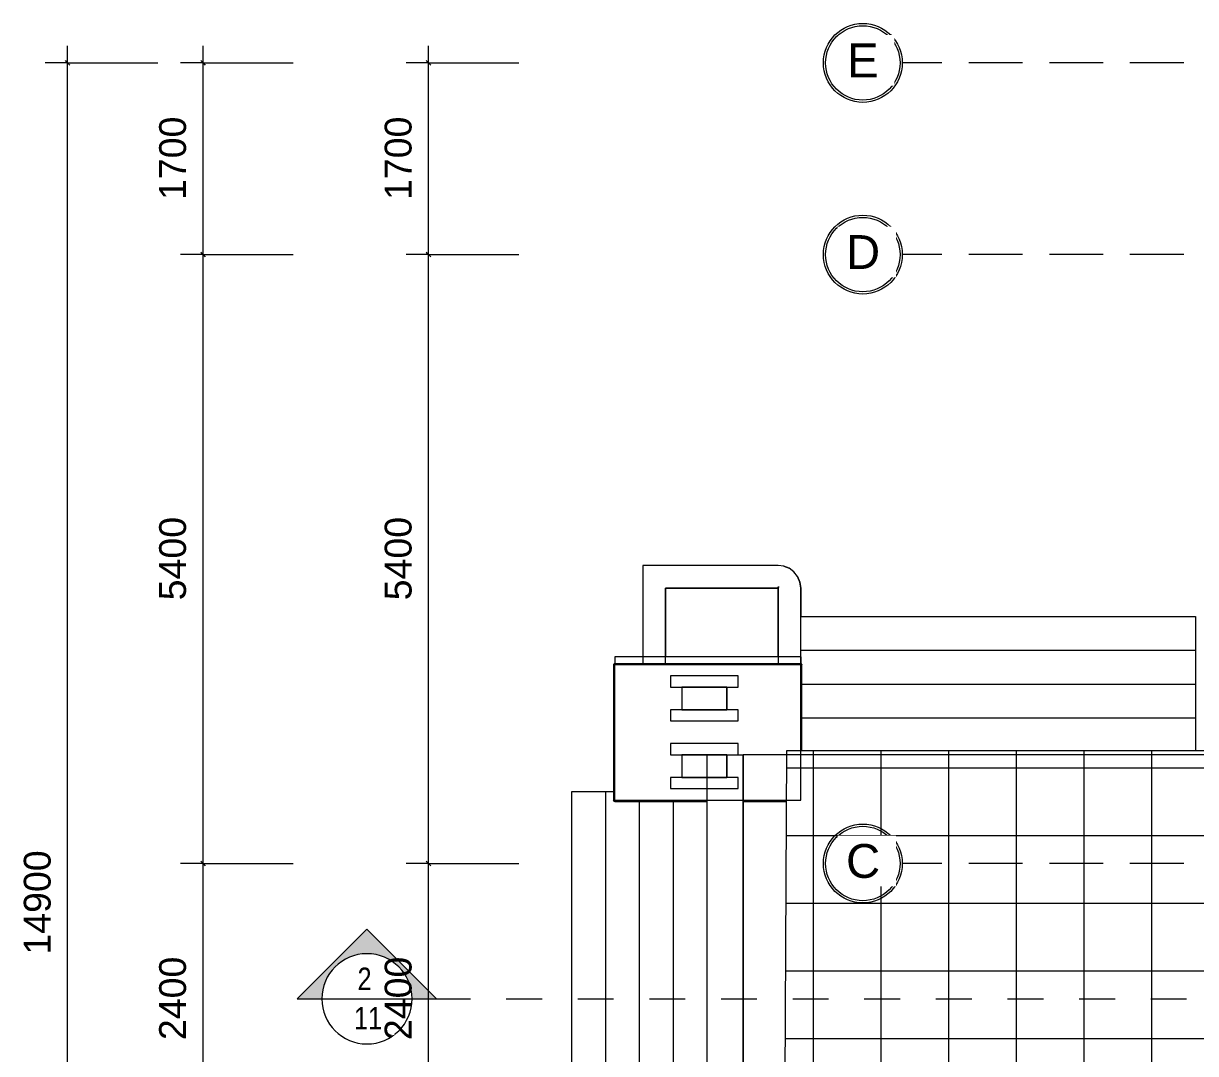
# Model space of a CAD drawing. Header units: millimetres. Extents: x -20510 to 108935, y -243239 to 20306.
# Drawn here: x -10792 to -400, y 6115 to 15250 of the extents above; entities that cross this region are included whole.
import ezdxf

# ---------------------------------------------------------------- set-up
doc = ezdxf.new("R2010")
doc.units = ezdxf.units.MM
for name, pattern in [('Abgebrochen', [714.375, 476.25, -238.125]), ('Aligning Line', [635, 317.5, -317.5]), ('Hidden', [714.375, 476.25, -238.125])]:
    doc.linetypes.add(name, pattern=pattern)
for name, color, linetype, lineweight in [('A-ANNO-DIMS', 1, 'Continuous', 9), ('A-ANNO-DIMS-100', 1, 'Continuous', 9), ('A-FLOR', 7, 'Continuous', 9), ('A-FLOR-PATT', 8, 'Continuous', 9), ('A-GENM', 3, 'Continuous', 9), ('G-ANNO-SYMB', 6, 'Abgebrochen', 9), ('G-IMPT', 8, 'Continuous', 9), ('S-GRID', 1, 'Continuous', 9), ('S-GRID-IDEN', 1, 'Continuous', 9)]:
    doc.layers.add(name, color=color, linetype=linetype, lineweight=lineweight)
doc.styles.add('Arial_1', font='arial.ttf', dxfattribs={"width": 0.8, "height": 200})
doc.styles.add('Arial_2', font='arial.ttf', dxfattribs={"height": 300})
doc.styles.add('Arial_5', font='arial.ttf', dxfattribs={"height": 238.125})
doc.dimstyles.new('SecretInternalLinAngDimStyle5p4736185', dxfattribs={"dimscale": 304.8, "dimtxt": 242.94927, "dimasz": 0.130208, "dimexe": 0.656168, "dimexo": 0.0625, "dimgap": 0.260417, "dimtad": 1, "dimdec": 0, "dimrnd": 100, "dimzin": 0, "dimdsep": 46, "dimtxsty": 'Arial_5', "dimblk1": 'OBLIQUE', "dimblk2": 'OBLIQUE', "dimsah": 1, "dimcen": 0.09, "dimdle": 0.492126, "dimazin": 0, "dimtfac": 1, "dimtdec": 4, "dimtix": 1, "dimtmove": 0, "dimatfit": 3, "dimfxl": 2.624672, "dimfxlon": 1, "dimtvp": 1, "dimtolj": 1, "dimtzin": 0, "dimarcsym": 2})

# ---------------------------------------------------------------- blocks, each defined once
blk = doc.blocks.new('Mat_Tien_3dsMax - Sync_3dsMax_To_Revit-2401403-01_MẶT BẰNG TẦNG 1')
at = {"layer": 'A-GENM'}
for p, q in [((-5456, 2864), (-5456, 2764)), ((-4856, 2864), (-5456, 2864)), ((-4856, 2764), (-4856, 2864)), ((-5456, 2764), (-4856, 2764)), ((-4956, 2764), (-5356, 2764)), ((-5356, 2764), (-5356, 2564)), ((-4956, 2564), (-4956, 2764)), ((-4856, 2564), (-5456, 2564)), ((-5456, 2564), (-5456, 2464)), ((-5356, 2564), (-4956, 2564)), ((-4856, 2464), (-4856, 2564)), ((-5456, 2464), (-4856, 2464)), ((-5456, 2264), (-5456, 2164)), ((-4856, 2264), (-5456, 2264)), ((-4856, 2164), (-4856, 2264)), ((-5456, 2164), (-4856, 2164)), ((-4956, 2164), (-5356, 2164)), ((-5356, 2164), (-5356, 1964)), ((-4956, 1964), (-4956, 2164)), ((-4856, 1964), (-5456, 1964)), ((-5456, 1964), (-5456, 1864)), ((-5356, 1964), (-4956, 1964)), ((-4856, 1864), (-4856, 1964)), ((-5456, 1864), (-4856, 1864))]:
    blk.add_line(p, q, dxfattribs=at)
at = {"layer": 'G-IMPT'}
for p, q in [((-5700, 3843), (-5700, 3032)), ((-4500, 3843), (-5700, 3843)), ((-5700, 3843), (-5700, 2971)), ((-4500, 3843), (-5700, 3843)), ((-4450, 3837), (-4500, 3843)), ((-4450, 3837), (-4500, 3843)), ((-4404, 3818), (-4450, 3837)), ((-4450, 3837), (-4404, 3818)), ((-4362, 3787), (-4404, 3818)), ((-4362, 3787), (-4404, 3818)), ((-4330, 3744), (-4362, 3787)), ((-4330, 3744), (-4362, 3787)), ((-4308, 3694), (-4330, 3744)), ((-4330, 3744), (-4308, 3694)), ((-5500, 3643), (-5500, 3032)), ((-5500, 2971), (-5500, 3643)), ((-4513, 3643), (-5500, 3643)), ((-5500, 3643), (-4513, 3643)), ((-4513, 3643), (-4503, 3642)), ((-4513, 3643), (-4501, 3642)), ((-4505, 3644), (-4501, 3651)), ((-4505, 3644), (-4503, 3642)), ((-4503, 3643), (-4505, 3644)), ((-4503, 3642), (-4503, 3642)), ((-4503, 3642), (-4501, 3642)), ((-4502, 3638), (-4503, 3642)), ((-4503, 3642), (-4502, 3638)), ((-4500, 3628), (-4502, 3638)), ((-4502, 3638), (-4500, 3628)), ((-4300, 3643), (-4308, 3694)), ((-4308, 3694), (-4300, 3643)), ((-4300, 3032), (-4300, 3643)), ((-4300, 3643), (-4300, 3391)), ((-4500, 3032), (-4500, 3628)), ((-4500, 3628), (-4500, 2971)), ((-4300, 3391), (-800, 3391)), ((-4300, 3091), (-4300, 3391)), ((-800, 3391), (-800, 3091)), ((-5950, 3032), (-5950, 2971)), ((-4300, 3032), (-5950, 3032)), ((-4300, 3091), (-800, 3091)), ((-4300, 3032), (-4300, 3091)), ((-4300, 2971), (-4300, 3032)), ((-4300, 3032), (-4300, 2971)), ((-4300, 2971), (-4300, 3032)), ((-800, 3091), (-800, 2791)), ((-5959, 2966), (-5960, 2961)), ((-5959, 2966), (-5960, 2961)), ((-5960, 2961), (-5959, 2966)), ((-5959, 2961), (-5960, 2961)), ((-5960, 2961), (-5960, 1761)), ((-5959, 2966), (-5957, 2969)), ((-5957, 2969), (-5959, 2966)), ((-5959, 2966), (-5957, 2969)), ((-5957, 2969), (-5959, 2966)), ((-5959, 2966), (-5957, 2969)), ((-5956, 2968), (-5959, 2966)), ((-5959, 2966), (-5956, 2968)), ((-5957, 2965), (-5959, 2966)), ((-5959, 2966), (-5959, 2961)), ((-5959, 2966), (-5959, 2966)), ((-5959, 2966), (-5959, 2966)), ((-5957, 2965), (-5959, 2961)), ((-5957, 2961), (-5959, 2961)), ((-5959, 2961), (-5959, 1761)), ((-5954, 2971), (-5957, 2969)), ((-5954, 2971), (-5957, 2969)), ((-5954, 2971), (-5957, 2969)), ((-5954, 2970), (-5957, 2969)), ((-5957, 2969), (-5954, 2970)), ((-5956, 2968), (-5957, 2969)), ((-5957, 2969), (-5957, 2969)), ((-5957, 2969), (-5956, 2968)), ((-5957, 2969), (-5957, 2969)), ((-5957, 2965), (-5956, 2968)), ((-5954, 2966), (-5957, 2965)), ((-5957, 2961), (-5957, 2965)), ((-5954, 2961), (-5957, 2965)), ((-5957, 1761), (-5957, 2961)), ((-5954, 2961), (-5957, 2961)), ((-5956, 2968), (-5954, 2970)), ((-5956, 2968), (-5954, 2970)), ((-5953, 2969), (-5956, 2968)), ((-5954, 2966), (-5956, 2968)), ((-5954, 2970), (-5954, 2971)), ((-5950, 2971), (-5954, 2970)), ((-5950, 2971), (-5954, 2971)), ((-5950, 2971), (-5954, 2970)), ((-5950, 2971), (-5954, 2970)), ((-5954, 2971), (-5954, 2970)), ((-5953, 2969), (-5954, 2970)), ((-5954, 2966), (-5953, 2969)), ((-5954, 2961), (-5954, 2966)), ((-5950, 2961), (-5954, 2966)), ((-5950, 2966), (-5954, 2966)), ((-5954, 1761), (-5954, 2961)), ((-5950, 2961), (-5954, 2961)), ((-5953, 2969), (-5950, 2971)), ((-5950, 2966), (-5953, 2969)), ((-5950, 2969), (-5953, 2969)), ((-5950, 2969), (-5950, 2971)), ((-4300, 2971), (-5950, 2971)), ((-5950, 2971), (-5950, 2971)), ((-4300, 2971), (-5950, 2971)), ((-4300, 2969), (-5950, 2969)), ((-5950, 2966), (-5950, 2969)), ((-5950, 2961), (-5950, 2966)), ((-4300, 2966), (-5950, 2966)), ((-5950, 1761), (-5950, 2961)), ((-4300, 2961), (-5950, 2961)), ((-4300, 2969), (-4300, 2971)), ((-4297, 2969), (-4300, 2971)), ((-4300, 2971), (-4300, 2971)), ((-4296, 2970), (-4300, 2971)), ((-4296, 2970), (-4300, 2971)), ((-4300, 2971), (-4296, 2970)), ((-4296, 2971), (-4300, 2971)), ((-4300, 2966), (-4300, 2969)), ((-4297, 2969), (-4300, 2969)), ((-4300, 2966), (-4297, 2969)), ((-4300, 2961), (-4300, 2966)), ((-4296, 2966), (-4300, 2966)), ((-4296, 2966), (-4300, 2961)), ((-4300, 1761), (-4300, 2961)), ((-4296, 2961), (-4300, 2961)), ((-4297, 2969), (-4296, 2970)), ((-4296, 2966), (-4297, 2969)), ((-4294, 2968), (-4297, 2969)), ((-4296, 2971), (-4296, 2970)), ((-4293, 2969), (-4296, 2971)), ((-4292, 2969), (-4296, 2971)), ((-4296, 2971), (-4296, 2970)), ((-4296, 2971), (-4293, 2969)), ((-4294, 2968), (-4296, 2970)), ((-4293, 2969), (-4296, 2970)), ((-4293, 2969), (-4296, 2970)), ((-4296, 2970), (-4294, 2968)), ((-4296, 2966), (-4294, 2968)), ((-4296, 2961), (-4296, 2966)), ((-4293, 2965), (-4296, 2966)), ((-4293, 2965), (-4296, 2961)), ((-4296, 2200), (-4296, 2961)), ((-4292, 2961), (-4296, 2961)), ((-4293, 2969), (-4294, 2968)), ((-4293, 2969), (-4294, 2968)), ((-4293, 2965), (-4294, 2968)), ((-4291, 2966), (-4294, 2968)), ((-4291, 2966), (-4294, 2968)), ((-4291, 2966), (-4293, 2969)), ((-4291, 2966), (-4293, 2969)), ((-4292, 2969), (-4293, 2969)), ((-4291, 2966), (-4293, 2969)), ((-4292, 2969), (-4293, 2969)), ((-4291, 2966), (-4293, 2969)), ((-4293, 2965), (-4291, 2966)), ((-4292, 2961), (-4293, 2965)), ((-4291, 2961), (-4293, 2965)), ((-4291, 2966), (-4292, 2969)), ((-4292, 2200), (-4292, 2961)), ((-4291, 2961), (-4292, 2961)), ((-4291, 2961), (-4291, 2966)), ((-4290, 2961), (-4291, 2966)), ((-4290, 2961), (-4291, 2966)), ((-4291, 2966), (-4291, 2966)), ((-4291, 2966), (-4291, 2966)), ((-4291, 2966), (-4290, 2961)), ((-4291, 2200), (-4291, 2961)), ((-4290, 2961), (-4291, 2961)), ((-4290, 2200), (-4290, 2961)), ((-5456, 2864), (-5456, 2764)), ((-4856, 2864), (-5456, 2864)), ((-4856, 2764), (-4856, 2864)), ((-5456, 2764), (-5356, 2764)), ((-5356, 2764), (-5356, 2564)), ((-4956, 2764), (-4956, 2564)), ((-4956, 2764), (-4856, 2764)), ((-4290, 2791), (-800, 2791)), ((-800, 2791), (-800, 2491)), ((-5356, 2564), (-5456, 2564)), ((-5456, 2564), (-5456, 2464)), ((-4856, 2564), (-4956, 2564)), ((-4856, 2464), (-4856, 2564)), ((-5456, 2464), (-4856, 2464)), ((-4290, 2491), (-800, 2491)), ((-800, 2491), (-800, 2200)), ((-5456, 2264), (-5456, 2164)), ((-4856, 2264), (-5456, 2264)), ((-4856, 2164), (-4856, 2264)), ((-5456, 2164), (-5356, 2164)), ((-5356, 2164), (-5356, 1964)), ((-5129, -2164), (-5129, 2164)), ((-5129, 2164), (-4810, 2164)), ((-4956, 2164), (-4956, 1964)), ((-4956, 2164), (-4856, 2164)), ((0, 2164), (-4810, 2164)), ((-5356, 1964), (-5456, 1964)), ((-5456, 1964), (-5456, 1864)), ((-4856, 1964), (-4956, 1964)), ((-4856, 1864), (-4856, 1964)), ((-6329, -1840), (-6329, 1840)), ((-6329, 1840), (-6029, 1840)), ((-6029, -1840), (-6029, 1840)), ((-6029, 1840), (-5960, 1840)), ((-5456, 1864), (-4856, 1864)), ((-5960, 1761), (-5959, 1761)), ((-5960, 1761), (-5959, 1757)), ((-5960, 1761), (-5959, 1757)), ((-5959, 1757), (-5960, 1761)), ((-5959, 1761), (-5957, 1761)), ((-5959, 1761), (-5957, 1758)), ((-5959, 1761), (-5959, 1757)), ((-5959, 1757), (-5957, 1758)), ((-5959, 1757), (-5956, 1755)), ((-5959, 1757), (-5959, 1757)), ((-5959, 1757), (-5957, 1754)), ((-5959, 1757), (-5959, 1757)), ((-5959, 1757), (-5957, 1754)), ((-5959, 1757), (-5957, 1754)), ((-5957, 1754), (-5959, 1757)), ((-5959, 1757), (-5956, 1755)), ((-5957, 1754), (-5959, 1757)), ((-5957, 1758), (-5957, 1761)), ((-5957, 1761), (-5954, 1761)), ((-5957, 1758), (-5954, 1761)), ((-5954, 1757), (-5957, 1758)), ((-5957, 1758), (-5956, 1755)), ((-5957, 1754), (-5956, 1755)), ((-5956, 1755), (-5957, 1754)), ((-5957, 1754), (-5954, 1753)), ((-5957, 1754), (-5957, 1754)), ((-5957, 1754), (-5957, 1754)), ((-5954, 1753), (-5957, 1754)), ((-5957, 1754), (-5954, 1752)), ((-5954, 1752), (-5957, 1754)), ((-5954, 1752), (-5957, 1754)), ((-5956, 1755), (-5954, 1757)), ((-5956, 1755), (-5953, 1754)), ((-5956, 1755), (-5954, 1753)), ((-5956, 1755), (-5954, 1753)), ((-5954, 1761), (-5950, 1761)), ((-5954, 1757), (-5954, 1761)), ((-5954, 1757), (-5950, 1761)), ((-5953, 1754), (-5954, 1757)), ((-5950, 1757), (-5954, 1757)), ((-5954, 1753), (-5953, 1754)), ((-5954, 1753), (-5950, 1752)), ((-5954, 1752), (-5954, 1753)), ((-5950, 1751), (-5954, 1753)), ((-5954, 1753), (-5950, 1751)), ((-5954, 1753), (-5954, 1752)), ((-5954, 1752), (-5950, 1751)), ((-5953, 1754), (-5950, 1757)), ((-5950, 1752), (-5953, 1754)), ((-5950, 1754), (-5953, 1754)), ((-5950, 1761), (-4300, 1761)), ((-5950, 1757), (-5950, 1761)), ((-5950, 1754), (-5950, 1757)), ((-5950, 1757), (-5129, 1757)), ((-5950, 1754), (-5129, 1754)), ((-5950, 1752), (-5950, 1754)), ((-5950, 1751), (-5950, 1752)), ((-5950, 1752), (-5129, 1752)), ((-5950, 1751), (-5129, 1751)), ((-5729, -1822), (-5729, 1751)), ((-5429, -1822), (-5429, 1751)), ((-4810, 1757), (-4428, 1757)), ((-4810, 1754), (-4428, 1754)), ((-4810, 1752), (-4428, 1752)), ((-4810, 1751), (-4428, 1751))]:
    blk.add_line(p, q, dxfattribs=at)
at = {"layer": 'G-IMPT', "flags": 128}
for points in [[(-4502, 3647), (-4503, 3646), (-4503, 3645), (-4504, 3645), (-4505, 3644)], [(-4502, 3647), (-4503, 3646), (-4503, 3645), (-4504, 3645), (-4505, 3644)], [(-4502, 3645), (-4503, 3645), (-4504, 3645), (-4504, 3644), (-4505, 3644)], [(-4505, 3644), (-4504, 3644), (-4504, 3645), (-4503, 3645), (-4502, 3645)], [(-4502, 3645), (-4503, 3645), (-4504, 3645), (-4504, 3644), (-4505, 3644)], [(-4505, 3644), (-4504, 3644), (-4504, 3645), (-4503, 3645), (-4502, 3645)], [(-4505, 3644), (-4504, 3644), (-4504, 3643), (-4504, 3643), (-4503, 3643)], [(-4503, 3642), (-4504, 3643), (-4504, 3643), (-4504, 3644), (-4505, 3644)], [(-4505, 3644), (-4504, 3644), (-4504, 3643), (-4504, 3643), (-4503, 3643)], [(-4503, 3643), (-4504, 3643), (-4504, 3643), (-4504, 3644), (-4505, 3644)], [(-4505, 3644), (-4504, 3644), (-4504, 3643), (-4504, 3643), (-4503, 3642)], [(-4503, 3642), (-4504, 3643), (-4504, 3643), (-4504, 3644), (-4505, 3644)], [(-4505, 3644), (-4504, 3644), (-4504, 3643), (-4504, 3643), (-4503, 3643)], [(-4503, 3643), (-4503, 3644), (-4502, 3644), (-4502, 3645), (-4501, 3646)], [(-4503, 3643), (-4503, 3644), (-4502, 3644), (-4502, 3645), (-4501, 3646)], [(-4503, 3643), (-4503, 3644), (-4502, 3644), (-4502, 3645), (-4501, 3646)], [(-4501, 3646), (-4502, 3645), (-4502, 3644), (-4503, 3644), (-4503, 3643)], [(-4502, 3645), (-4503, 3645), (-4503, 3644), (-4503, 3643), (-4503, 3643)], [(-4503, 3643), (-4503, 3643), (-4503, 3644), (-4503, 3645), (-4502, 3645)], [(-4502, 3645), (-4503, 3645), (-4503, 3644), (-4503, 3643), (-4503, 3643)], [(-4502, 3645), (-4503, 3645), (-4503, 3644), (-4503, 3643), (-4503, 3643)], [(-4503, 3643), (-4503, 3643), (-4503, 3644), (-4503, 3645), (-4502, 3645)], [(-4502, 3642), (-4502, 3642), (-4503, 3643), (-4503, 3643), (-4503, 3643)], [(-4503, 3643), (-4503, 3643), (-4503, 3643), (-4502, 3642), (-4502, 3642)], [(-4503, 3642), (-4503, 3642), (-4503, 3642), (-4503, 3642), (-4503, 3642)], [(-4502, 3642), (-4502, 3642), (-4502, 3642), (-4503, 3642), (-4503, 3642)], [(-4503, 3642), (-4503, 3642), (-4502, 3642), (-4502, 3642), (-4502, 3642)], [(-4503, 3642), (-4503, 3642), (-4503, 3642), (-4503, 3642), (-4503, 3642)], [(-4503, 3642), (-4503, 3642), (-4503, 3642), (-4503, 3642), (-4503, 3642)], [(-4502, 3642), (-4502, 3642), (-4502, 3642), (-4503, 3642), (-4503, 3642)], [(-4502, 3647), (-4502, 3648), (-4502, 3649), (-4501, 3650), (-4501, 3651)], [(-4502, 3647), (-4502, 3648), (-4502, 3649), (-4501, 3650), (-4501, 3651)], [(-4499, 3650), (-4500, 3649), (-4501, 3648), (-4501, 3647), (-4502, 3647)], [(-4499, 3650), (-4500, 3649), (-4501, 3648), (-4501, 3647), (-4502, 3647)], [(-4499, 3650), (-4500, 3649), (-4501, 3648), (-4501, 3647), (-4502, 3647)], [(-4499, 3650), (-4500, 3649), (-4501, 3648), (-4501, 3647), (-4502, 3647)], [(-4499, 3650), (-4500, 3649), (-4501, 3648), (-4501, 3647), (-4502, 3647)], [(-4502, 3645), (-4502, 3646), (-4502, 3646), (-4502, 3646), (-4502, 3647)], [(-4502, 3647), (-4502, 3646), (-4502, 3646), (-4502, 3646), (-4502, 3645)], [(-4502, 3647), (-4502, 3646), (-4502, 3646), (-4502, 3646), (-4502, 3645)], [(-4502, 3645), (-4502, 3646), (-4502, 3646), (-4502, 3646), (-4502, 3647)], [(-4502, 3647), (-4502, 3646), (-4502, 3646), (-4502, 3646), (-4502, 3645)], [(-4501, 3646), (-4502, 3646), (-4502, 3646), (-4502, 3646), (-4502, 3645)], [(-4501, 3646), (-4502, 3646), (-4502, 3646), (-4502, 3646), (-4502, 3645)], [(-4502, 3645), (-4502, 3646), (-4502, 3646), (-4502, 3646), (-4501, 3646)], [(-4501, 3646), (-4502, 3646), (-4502, 3646), (-4502, 3646), (-4502, 3645)], [(-4502, 3645), (-4502, 3646), (-4502, 3646), (-4502, 3646), (-4501, 3646)], [(-4502, 3645), (-4502, 3646), (-4502, 3646), (-4502, 3646), (-4501, 3646)], [(-4501, 3643), (-4501, 3643), (-4501, 3643), (-4502, 3643), (-4502, 3642)], [(-4501, 3643), (-4501, 3643), (-4501, 3643), (-4502, 3643), (-4502, 3642)], [(-4502, 3642), (-4502, 3643), (-4501, 3643), (-4501, 3643), (-4501, 3643)], [(-4502, 3642), (-4502, 3642), (-4502, 3642), (-4501, 3642), (-4501, 3642)], [(-4501, 3642), (-4501, 3642), (-4502, 3642), (-4502, 3642), (-4502, 3642)], [(-4501, 3651), (-4500, 3652), (-4499, 3654), (-4498, 3656), (-4497, 3658)], [(-4501, 3651), (-4500, 3652), (-4499, 3654), (-4498, 3656), (-4497, 3658)], [(-4501, 3646), (-4501, 3647), (-4500, 3648), (-4500, 3649), (-4499, 3650)], [(-4501, 3646), (-4501, 3647), (-4500, 3648), (-4500, 3649), (-4499, 3650)], [(-4501, 3646), (-4501, 3647), (-4500, 3648), (-4500, 3649), (-4499, 3650)], [(-4499, 3650), (-4500, 3649), (-4500, 3648), (-4501, 3647), (-4501, 3646)], [(-4500, 3647), (-4500, 3646), (-4500, 3645), (-4500, 3644), (-4501, 3643)], [(-4501, 3643), (-4500, 3644), (-4500, 3645), (-4500, 3646), (-4500, 3647)], [(-4500, 3647), (-4500, 3647), (-4501, 3646), (-4501, 3646), (-4501, 3646)], [(-4501, 3646), (-4501, 3646), (-4501, 3646), (-4500, 3647), (-4500, 3647)], [(-4501, 3642), (-4501, 3642), (-4501, 3643), (-4501, 3643), (-4501, 3643)], [(-4499, 3650), (-4499, 3649), (-4499, 3648), (-4500, 3648), (-4500, 3647)], [(-4500, 3647), (-4500, 3648), (-4499, 3648), (-4499, 3649), (-4499, 3650)], [(-4497, 3658), (-4497, 3656), (-4498, 3654), (-4498, 3652), (-4499, 3650)], [(-4497, 3658), (-4497, 3656), (-4498, 3654), (-4498, 3652), (-4499, 3650)], [(-4499, 3650), (-4499, 3650), (-4499, 3650), (-4499, 3650), (-4499, 3650)], [(-4499, 3650), (-4499, 3650), (-4499, 3650), (-4499, 3650), (-4499, 3650)], [(-4499, 3650), (-4499, 3650), (-4499, 3650), (-4499, 3650), (-4499, 3650)], [(-4499, 3650), (-4499, 3650), (-4499, 3650), (-4499, 3650), (-4499, 3650)], [(-4499, 3650), (-4499, 3650), (-4499, 3650), (-4499, 3650), (-4499, 3650)], [(-4499, 3650), (-4499, 3650), (-4499, 3650), (-4499, 3650), (-4499, 3650)], [(-4499, 3650), (-4499, 3650), (-4499, 3650), (-4499, 3650), (-4499, 3650)], [(-4499, 3650), (-4499, 3650), (-4499, 3650), (-4499, 3650), (-4499, 3650)], [(-4499, 3650), (-4499, 3650), (-4499, 3650), (-4499, 3650), (-4499, 3650)], [(-4499, 3650), (-4499, 3650), (-4499, 3650), (-4499, 3650), (-4499, 3650)], [(-4956, 2764), (-5056, 2764), (-5156, 2764), (-5256, 2764), (-5356, 2764)], [(-5356, 2764), (-5256, 2764), (-5156, 2764), (-5056, 2764), (-4956, 2764)], [(-4956, 2764), (-5056, 2764), (-5156, 2764), (-5256, 2764), (-5356, 2764)], [(-5356, 2564), (-5256, 2564), (-5156, 2564), (-5056, 2564), (-4956, 2564)], [(-4956, 2564), (-5056, 2564), (-5156, 2564), (-5256, 2564), (-5356, 2564)], [(-5356, 2564), (-5256, 2564), (-5156, 2564), (-5056, 2564), (-4956, 2564)], [(-4956, 2164), (-5056, 2164), (-5156, 2164), (-5256, 2164), (-5356, 2164)], [(-5356, 2164), (-5256, 2164), (-5156, 2164), (-5056, 2164), (-4956, 2164)], [(-4956, 2164), (-5056, 2164), (-5156, 2164), (-5256, 2164), (-5356, 2164)], [(-4810, -2164), (-4810, -1082), (-4810, 0), (-4810, 1082), (-4810, 2164)], [(-4810, 2164), (-4810, 1082), (-4810, 0), (-4810, -1082), (-4810, -2164)], [(-5356, 1964), (-5256, 1964), (-5156, 1964), (-5056, 1964), (-4956, 1964)], [(-4956, 1964), (-5056, 1964), (-5156, 1964), (-5256, 1964), (-5356, 1964)], [(-5356, 1964), (-5256, 1964), (-5156, 1964), (-5056, 1964), (-4956, 1964)]]:
    blk.add_lwpolyline(points, dxfattribs=at)
blk = doc.blocks.new('Mat_Tien_3dsMax - Mat_Tien_3dsMax-2387879-01_MẶT BẰNG TẦNG 1')
blk.add_blockref('Mat_Tien_3dsMax - Sync_3dsMax_To_Revit-2401403-01_MẶT BẰNG TẦNG 1', (0, 0))
blk = doc.blocks.new('Section - CAT DUNG-122916-01_MẶT BẰNG TẦNG 1')
at = {"layer": 'G-ANNO-SYMB', "linetype": 'Continuous'}
h = blk.add_hatch(color=256, dxfattribs=at)
edge = h.paths.add_edge_path()
edge.add_line((0.18, 0), (-2, 0))
edge.add_arc((-6, 0), 4, 0, 90)
edge.add_arc((-6, 0), 4, 90, 180)
edge.add_line((-10, 0), (-12.18, 0))
edge.add_line((-12.18, 0), (-6, 6.18))
edge.add_line((-6, 6.18), (0.18, 0))
for p, q in [((-6, 6.18), (-12.18, 0)), ((0.18, 0), (-6, 6.18)), ((-12.18, 0), (-10, 0)), ((-2, 0), (0.18, 0))]:
    blk.add_line(p, q, dxfattribs=at)
for start, end in [(360, 180), (90, 180), (0, 90), (180, 360)]:
    blk.add_arc((-6, 0), 4, start, end, dxfattribs=at)
blk = doc.blocks.new('Grid - TRUC  D1-102336-01_MẶT BẰNG TẦNG 1')
at = {"layer": 'S-GRID-IDEN'}
for radius in [3.5, 3.3]:
    blk.add_circle((0, 0), radius, dxfattribs=at)
blk = doc.blocks.new('DIMBLOCK107-01_MẶT BẰNG TẦNG 1')
at = {"layer": 'A-ANNO-DIMS-100', "transparency": 16777216}
for p, q in [((-10400, -150), (-10400, 15050)), ((-10400, 14900), (-10600, 14900)), ((-10400, 14900), (-10420, 14920)), ((-10400, 14900), (-10380, 14880)), ((-10400, 14900), (-9600, 14900)), ((-10400, 0), (-10600, 0)), ((-10400, 0), (-10420, 20)), ((-10400, 0), (-10380, -20)), ((-10400, 0), (-9600, 0))]:
    blk.add_line(p, q, dxfattribs=at)
at = {"layer": 'A-ANNO-DIMS-100', "color": 0, "transparency": 16777216, "insert": (-10789, 6992), "char_height": 238.1, "width": 1098.88, "attachment_point": 1, "rotation": 90, "line_spacing_factor": 0.941778, "style": 'Arial_5'}
blk.add_mtext('14900', dxfattribs=at)
blk = doc.blocks.new('_Oblique')
at = {"color": 0, "linetype": 'ByBlock', "lineweight": -2}
blk.add_line((-0.5, -0.5), (0.5, 0.5), dxfattribs=at)
blk = doc.blocks.new('DIMBLOCK109-01_MẶT BẰNG TẦNG 1')
at = {"layer": 'A-ANNO-DIMS-100', "transparency": 16777216}
for p, q in [((-9200, 7800), (-9400, 7800)), ((-9200, 7800), (-9220, 7820)), ((-9200, 5400), (-9200, 7800)), ((-9200, 7800), (-9180, 7780)), ((-9200, 7800), (-8400, 7800)), ((-9200, 5400), (-9220, 5420)), ((-9200, 5400), (-9400, 5400)), ((-9200, 5400), (-9180, 5380)), ((-9200, 5400), (-8400, 5400))]:
    blk.add_line(p, q, dxfattribs=at)
at = {"layer": 'A-ANNO-DIMS-100', "color": 0, "transparency": 16777216, "insert": (-9589, 6234), "char_height": 238.1, "width": 879.1, "attachment_point": 1, "rotation": 90, "line_spacing_factor": 0.941778, "style": 'Arial_5'}
blk.add_mtext('2400', dxfattribs=at)
blk = doc.blocks.new('DIMBLOCK110-01_MẶT BẰNG TẦNG 1')
at = {"layer": 'A-ANNO-DIMS-100', "transparency": 16777216}
for p, q in [((-9200, 13200), (-9400, 13200)), ((-9200, 13200), (-9220, 13220)), ((-9200, 7800), (-9200, 13200)), ((-9200, 13200), (-9180, 13180)), ((-9200, 13200), (-8400, 13200)), ((-9200, 7800), (-9400, 7800)), ((-9200, 7800), (-9220, 7820)), ((-9200, 7800), (-9180, 7780)), ((-9200, 7800), (-8400, 7800))]:
    blk.add_line(p, q, dxfattribs=at)
at = {"layer": 'A-ANNO-DIMS-100', "color": 0, "transparency": 16777216, "insert": (-9589, 10134), "char_height": 238.1, "width": 879.1, "attachment_point": 1, "rotation": 90, "line_spacing_factor": 0.941778, "style": 'Arial_5'}
blk.add_mtext('5400', dxfattribs=at)
blk = doc.blocks.new('DIMBLOCK111-01_MẶT BẰNG TẦNG 1')
at = {"layer": 'A-ANNO-DIMS-100', "transparency": 16777216}
for p, q in [((-9200, 13200), (-9200, 15050)), ((-9200, 14900), (-9400, 14900)), ((-9200, 14900), (-9220, 14920)), ((-9200, 14900), (-9180, 14880)), ((-9200, 14900), (-8400, 14900)), ((-9200, 13200), (-9400, 13200)), ((-9200, 13200), (-9220, 13220)), ((-9200, 13200), (-9180, 13180)), ((-9200, 13200), (-8400, 13200))]:
    blk.add_line(p, q, dxfattribs=at)
at = {"layer": 'A-ANNO-DIMS-100', "color": 0, "transparency": 16777216, "insert": (-9589, 13684), "char_height": 238.1, "width": 879.1, "attachment_point": 1, "rotation": 90, "line_spacing_factor": 0.941778, "style": 'Arial_5'}
blk.add_mtext('1700', dxfattribs=at)
blk = doc.blocks.new('DIMBLOCK113-01_MẶT BẰNG TẦNG 1')
at = {"layer": 'A-ANNO-DIMS-100', "transparency": 16777216}
for p, q in [((-7200, 7800), (-7400, 7800)), ((-7200, 7800), (-7220, 7820)), ((-7200, 5400), (-7200, 7800)), ((-7200, 7800), (-7180, 7780)), ((-7200, 7800), (-6400, 7800)), ((-7200, 5400), (-7220, 5420)), ((-7200, 5400), (-7400, 5400)), ((-7200, 5400), (-7180, 5380)), ((-7200, 5400), (-6400, 5400))]:
    blk.add_line(p, q, dxfattribs=at)
at = {"layer": 'A-ANNO-DIMS-100', "color": 0, "transparency": 16777216, "insert": (-7589, 6234), "char_height": 238.1, "width": 879.1, "attachment_point": 1, "rotation": 90, "line_spacing_factor": 0.941778, "style": 'Arial_5'}
blk.add_mtext('2400', dxfattribs=at)
blk = doc.blocks.new('DIMBLOCK114-01_MẶT BẰNG TẦNG 1')
at = {"layer": 'A-ANNO-DIMS-100', "transparency": 16777216}
for p, q in [((-7200, 13200), (-7400, 13200)), ((-7200, 13200), (-7220, 13220)), ((-7200, 7800), (-7200, 13200)), ((-7200, 13200), (-7180, 13180)), ((-7200, 13200), (-6400, 13200)), ((-7200, 7800), (-7400, 7800)), ((-7200, 7800), (-7220, 7820)), ((-7200, 7800), (-7180, 7780)), ((-7200, 7800), (-6400, 7800))]:
    blk.add_line(p, q, dxfattribs=at)
at = {"layer": 'A-ANNO-DIMS-100', "color": 0, "transparency": 16777216, "insert": (-7589, 10134), "char_height": 238.1, "width": 879.1, "attachment_point": 1, "rotation": 90, "line_spacing_factor": 0.941778, "style": 'Arial_5'}
blk.add_mtext('5400', dxfattribs=at)
blk = doc.blocks.new('DIMBLOCK115-01_MẶT BẰNG TẦNG 1')
at = {"layer": 'A-ANNO-DIMS-100', "transparency": 16777216}
for p, q in [((-7200, 13200), (-7200, 15050)), ((-7200, 14900), (-7400, 14900)), ((-7200, 14900), (-7220, 14920)), ((-7200, 14900), (-7180, 14880)), ((-7200, 14900), (-6400, 14900)), ((-7200, 13200), (-7400, 13200)), ((-7200, 13200), (-7220, 13220)), ((-7200, 13200), (-7180, 13180)), ((-7200, 13200), (-6400, 13200))]:
    blk.add_line(p, q, dxfattribs=at)
at = {"layer": 'A-ANNO-DIMS-100', "color": 0, "transparency": 16777216, "insert": (-7589, 13684), "char_height": 238.1, "width": 879.1, "attachment_point": 1, "rotation": 90, "line_spacing_factor": 0.941778, "style": 'Arial_5'}
blk.add_mtext('1700', dxfattribs=at)

msp = doc.modelspace()

# ---------------------------------------------------------------- hatches: boundary and pattern name
at = {"layer": 'A-FLOR-PATT'}
h = msp.add_hatch(dxfattribs=at)
h.set_pattern_fill('FP_8', color=256, style=0, pattern_type=2)
h.set_pattern_definition([(0.0043, (16612.5, 7449.6), (-0.045, 600), []), (90.004, (16612.5, 7449.6), (-600, -0.042), [])])
h.paths.add_polyline_path([(450, -100.9), (825, -100.8), (825, 49), (660, 49), (660, -100), (450, -100)])
h.paths.add_polyline_path([(925, -100.8), (1825, -100.8), (1825, 99), (2125, 99), (2125, -100.7), (3025, -100.7), (3025, 99), (3325, 99), (3325, -100.6), (4150, -100.6), (4150, 44), (4225, 44), (4225, 250), (4475, 250), (4475, 100), (7925, 100), (7925, 250), (7950, 250), (7950, 5100), (7925, 5100), (7925, 5300), (7350, 5300), (7350, 5500), (8750, 5500), (8750, 5300), (8175, 5300), (8175, 5100), (8150, 5100), (8150, 250), (8175, 250), (8175, 100), (11525, 100), (11525, 250), (11775, 250), (11775, 100), (15125, 100), (15125, 250), (15150, 250), (15150, 5100), (15125, 5100), (15125, 5300), (14550, 5300), (14550, 5500), (15550, 5500), (15550, 5300), (15375, 5300), (15375, 5100), (15350, 5100), (15350, 250), (15375, 250), (15375, 100), (22325, 100), (22325, 250), (22350, 250), (22350, 5100), (22325, 5100), (22325, 5300), (18975, 5300), (18975, 5100), (18725, 5100), (18725, 5300), (16550, 5300), (16550, 5500), (22650, 5500), (22650, 5300), (22575, 5300), (22575, 5100), (22550, 5100), (22550, 250), (22575, 250), (22575, 100), (25925, 100), (25925, 250), (26175, 250), (26175, 100), (29525, 100), (29525, 250), (29550, 250), (29550, 5100), (29525, 5100), (29525, 5300), (26175, 5300), (26175, 5100), (25925, 5100), (25925, 5300), (23650, 5300), (23650, 5500), (30050, 5500), (30050, 5300), (29775, 5300), (29775, 5100), (29750, 5100), (29750, 250), (29775, 250), (29775, 100), (32150, 100), (32150, 94), (33225, 94), (33225, 250), (33475, 250), (33475, 94), (33550, 94), (33550, -98.4), (34450, -98.3), (34450, 5300), (33475, 5300), (33475, 5100), (33225, 5100), (33225, 5300), (31050, 5300), (31050, 5500), (34650, 5500), (34650, 5300.9), (36150, 5300.9), (36150, 5500), (37050, 5500), (37050, 5900), (37250, 5900), (37250, 5500), (37260.4, 5500), (37264.5, 7700), (37250, 7700), (37250, 7300), (37050, 7300), (37050, 7700), (34550, 7700), (34550, 8500), (34650, 8500), (34650, 9300), (34550, 9300), (34550, 9400), (34350, 9400), (34350, 9500), (37267.9, 9500), (37269.7, 10470), (37250, 10470), (37250, 10570), (37269.9, 10570), (37271.9, 11650), (37050, 11650), (37050, 9501.7), (33450, 9501.7), (33450.5, 9500), (33550, 9500), (33550, 9400), (33450, 9400), (33450, 8100), (33475, 8100), (33475, 7700), (33150, 7700), (33150, 7675), (31950, 7675), (31950, 7700), (29412, 7700), (29412, 7900), (29525, 7900.9), (29525, 8100), (29550, 8100), (29550, 12950), (29525, 12950), (29525, 13100), (26850, 13100), (26850, 7900), (28412, 7900), (28412, 7700), (25337, 7700), (25337, 7900), (25925, 7900), (25925, 8100), (26175, 8100), (26175, 7900), (26650, 7900), (26650, 13100), (26175, 13100), (26175, 12950), (25925, 12950), (25925, 13100), (24150, 13100), (24150, 7900), (24337, 7900), (24337, 7700), (23862, 7700), (23862, 7900), (23950, 7900), (23950, 13100), (23825, 13100), (23825, 13090), (23800, 13085), (23000, 13085), (23000, 12000), (21500, 12000), (21500, 7900), (22325, 7900), (22325, 8100), (22575, 8100), (22575, 7900), (22862, 7900), (22862, 7700), (21250, 7700), (21250, 7900), (21400, 7900), (21400, 12000), (19900, 12000), (19900, 13100), (19863, 13100), (19863, 13090), (19838, 13085), (19038, 13085), (19013, 13090), (19013, 13100), (18975, 13100), (18975, 12950), (18950, 12950), (18950, 8100), (18975, 8100), (18975, 7900), (20250, 7900), (20250, 7700), (16487, 7700), (16487, 7900), (18725, 7900), (18725, 8100), (18750, 8100), (18750, 12950), (18725, 12950), (18725, 13100), (15375, 13100), (15375, 12950), (15350, 12950), (15350, 8100), (15375, 8100), (15375, 7900), (15487, 7900), (15487, 7700), (9387, 7700), (9387, 7900), (11525, 7900), (11525, 8100), (11775, 8100), (11775, 7900), (15125, 7900), (15125, 8100), (15150, 8100), (15150, 12950), (15125, 12950), (15125, 13100), (11775, 13100), (11775, 12950), (11525, 12950), (11525, 13100), (8175, 13100), (8175, 12950), (8150, 12950), (8150, 8100), (8175, 8100), (8175, 7900), (8387, 7900), (8387, 7700), (5750, 7700), (5750, 7675), (4550, 7675), (4550, 7700), (4225, 7700), (4225, 8100), (4250, 8100), (4250, 12950), (4225, 12950), (4225, 13299.2), (3325, 13299.6), (3325, 13101), (3025, 13101), (3025, 13299.8), (2125, 13300.1), (2125, 13101), (1825, 13101), (1825, 13300.3), (925, 13300.7), (925, 13101), (675, 13101), (675, 12850), (450, 12850), (450, 11950), (650, 11950), (650, 11650), (450, 11650), (450, 10750), (650, 10750), (650, 10302), (663, 10302), (663, 10300), (700, 10300), (700, 7550), (500, 7550), (500, 7700), (425, 7700), (425, 8100), (500, 8100), (500, 10300), (450, 10300), (450, 8800), (-4025.9, 8800), (-4050, 4400), (450, 4400), (450, 2900), (500, 2900), (500, 5100), (425, 5100), (425, 5500), (500, 5500), (500, 5650), (700, 5650), (700, 5500), (1750, 5500), (1749.2, 5300), (700, 5300), (700, 2800), (650, 2800), (650, 2450), (450, 2450), (450, 1550), (650, 1550), (650, 1250), (450, 1250), (450, 350), (675, 350), (675, 149), (925, 149), (925, -98)])
h.paths.add_polyline_path([(1925, -100.8), (2025, -100.7), (2025, -1), (1925, -1), (1925, -92.1)])
h.paths.add_polyline_path([(3125, -100.7), (3225, -100.7), (3225, -1), (3125, -1), (3125, -85)])
h.paths.add_polyline_path([(32250, -98.5), (33225, -98.4), (33225, -6), (32250, -6), (32250, -85)])
h.paths.add_polyline_path([(34550, -98.3), (34650, -98.3), (34650, -1), (34550, -1)])
h.paths.add_polyline_path([(34750, -98.3), (35650, -98.2), (35650, 99), (35950, 99), (35950, -98.2), (36850, -98.2), (36850, 100), (37040, 100), (37040, 101.7), (34650, 101.7), (34650, 99), (34750, 99), (34750, -1)])
h.paths.add_polyline_path([(35750, -98.2), (35850, -98.2), (35850, -1), (35750, -1)])
h.paths.add_polyline_path([(36950, -98.2), (37040, -98.1), (37040, 0), (36950, 0), (36950, -75.1)])
h.paths.add_polyline_path([(574, 150), (574, 250), (450, 250), (450, 150)])
h.paths.add_polyline_path([(37240.8, 150), (37250.5, 150), (37250.6, 250), (37050, 250), (37050, 150)])
h.paths.add_polyline_path([(37250.8, 350), (37252.5, 1250), (37050, 1250), (37050, 350), (37233.4, 350)])
h.paths.add_polyline_path([(37196.4, 1350), (37252.7, 1350), (37252.9, 1450), (37150, 1450), (37150, 1350)])
h.paths.add_polyline_path([(450, 1350), (550, 1350), (550, 1450), (450, 1450)])
h.paths.add_polyline_path([(37150, 1550), (37253.1, 1550), (37254.7, 2450), (37050, 2450), (37050, 1550)])
h.paths.add_polyline_path([(37254.9, 2550), (37256.5, 3400), (37150, 3400), (37150, 2550), (37151.9, 2550)])
h.paths.add_polyline_path([(500, 2550), (550, 2550), (550, 2800), (450, 2800), (450, 2550)])
h.paths.add_polyline_path([(37116.7, 3500), (37256.7, 3500), (37259.7, 5100), (37050, 5100), (37050, 3500)])
h.paths.add_polyline_path([(4225, 5100), (4225, 5300), (3150, 5300), (3150, 5500), (5950, 5500), (5950, 5300), (4475, 5300), (4475, 5100)])
h.paths.add_polyline_path([(11525, 5100), (11525, 5300), (10150, 5300), (10150, 5500), (13150, 5500), (13150, 5300), (11775, 5300), (11775, 5100)])
h.paths.add_polyline_path([(31950, 7900), (31950, 7925), (33150, 7925), (33150, 7900), (33225, 7900.9), (33225, 8100), (33250, 8100), (33250, 12950), (33225, 12950), (33225, 13300), (33250, 13300), (33250, 14800), (29750, 14800), (29750, 13300), (29775, 13300), (29775, 12950), (29750, 12950), (29750, 12489.3), (29781.1, 12496.6), (30299.2, 12738.2), (30346.5, 12932.7), (30478.5, 12649.5), (30525.8, 12843.9), (31075, 13100), (31075, 10187.2), (31096.3, 10183.8), (31110.8, 10177.6), (31122, 10170), (31132.7, 10159), (31142, 10144.4), (31146.9, 10130.6), (31149.3, 10112.5), (31147.3, 10095.1), (31140.7, 10079.2), (31130.3, 10063.2), (31119.6, 10053.6), (31105, 10044.2), (31085.7, 10039), (31074.6, 10037.7), (31052.9, 10041.2), (31038.4, 10047.4), (31027.2, 10055), (31016.5, 10066), (31007.2, 10080.6), (31002.3, 10094.4), (31001.3, 10100), (29823.7, 10100), (29821.3, 10089.4), (29815.2, 10075.1), (29805.5, 10062.3), (29794.5, 10052), (29777.5, 10043.1), (29765, 10039.3), (29750, 10037.7), (29750, 8100), (29775, 8100), (29775, 7900), (30344.5, 7900)])
h.paths.add_polyline_path([(7468.2, 7900), (7925, 7900), (7925, 8100), (7950, 8100), (7950, 12950), (7925, 12950), (7925, 13300), (7950, 13300), (7950, 14800), (4450, 14800), (4451, 13300), (4475, 13299.2), (4475, 12950), (4450, 12950), (4450, 12489.3), (4481.1, 12496.6), (4999.2, 12738.2), (5046.5, 12932.7), (5178.5, 12649.5), (5225.8, 12843.9), (5775, 13100), (5775, 10187.2), (5796.3, 10183.8), (5810.8, 10177.6), (5822, 10170), (5832.7, 10159), (5842, 10144.4), (5846.9, 10130.6), (5849.3, 10112.5), (5847.3, 10095.1), (5840.7, 10079.2), (5830.3, 10063.2), (5819.6, 10053.6), (5805, 10044.2), (5785.7, 10039), (5774.6, 10037.7), (5752.9, 10041.2), (5738.4, 10047.4), (5727.2, 10055), (5716.5, 10066), (5707.2, 10080.6), (5702.3, 10094.4), (5701.3, 10100), (4523.7, 10100), (4521.3, 10089.4), (4515.2, 10075.1), (4505.5, 10062.3), (4494.5, 10052), (4477.5, 10043.1), (4465, 10039.3), (4450, 10037.7), (4450, 8100), (4475, 8100), (4475, 7900), (4550, 7900), (4550, 7925), (5750, 7925), (5750, 7900)])
h.paths.add_polyline_path([(36063.6, 7900), (37025, 7900), (37025, 7902.6), (35000, 7902.6), (35000, 7900), (35587, 7900)])
h.paths.add_polyline_path([(34650, 7900), (34900, 7900), (34900, 8351.7), (34650, 8351.7)])
h.paths.add_polyline_path([(37058.2, 8100), (37265.3, 8100), (37267.7, 9400), (37050, 9400), (37050, 8100)])
h.paths.add_polyline_path([(450, 10400), (550, 10400), (550, 10650), (450, 10650)])
h.paths.add_polyline_path([(37150, 11750), (37272.1, 11750), (37272.3, 11850), (37150, 11850)])
h.paths.add_polyline_path([(550, 11750), (550, 11850), (450, 11850), (450, 11750)])
h.paths.add_polyline_path([(37272.5, 11950), (37274.2, 12850), (37050, 12850), (37050, 11950), (37260, 11950)])
h.paths.add_polyline_path([(37274.3, 12950), (37274.6, 13103), (37260, 13103), (37260, 13050), (37050, 13050), (37050, 12950), (37265.1, 12950)])
h.paths.add_polyline_path([(575, 12950), (575, 13050), (450, 13050), (450, 12950)])
h.paths.add_polyline_path([(33475, 13100.9), (35250, 13100.9), (35250, 13102.6), (35270, 13102.6), (35270, 13100.9), (37040, 13101.4), (37040, 13103), (33475, 13103)])
h.paths.add_polyline_path([(825, 13201), (825, 13300.7), (660, 13300), (660, 13201), (675, 13201)])
h.paths.add_polyline_path([(3125, 13201), (3225, 13201), (3225, 13299.7), (3125, 13299.7)])
h.paths.add_polyline_path([(1925, 13201), (2025, 13201), (2025, 13300.2), (1925, 13300.2)])
h.paths.add_polyline_path([(29391.3, 13300), (29550, 13300.9), (29550, 13300.9), (29350, 13300)])
h.paths.add_polyline_path([(8175, 13300), (8350, 13300), (8350, 13301.7), (8150, 13301.7), (8150, 13300), (8167, 13300)])
h.paths.add_polyline_path([(19898.5, 13300), (19898.6, 13300), (19898.2, 13300)])
h.paths.add_polyline_path([(19913, 13300), (22575, 13301.2), (19913, 13301.3)])
h.paths.add_polyline_path([(18977.5, 13300), (18977.8, 13300), (18977.4, 13300)])
h.paths.add_polyline_path([(9058, 13300), (18963, 13300), (18963, 13301.3), (8450, 13301.7), (8450, 13300)])
h.paths.add_polyline_path([(4250, 13300.1), (4250, 15000), (4250, 15000), (4250, 13300.1)])

# ---------------------------------------------------------------- linework, layer by layer
at = {"layer": 'A-FLOR'}
for p, q in [((-4025.9, 8800), (-4050, 4400)), ((450, 8800), (-4025.9, 8800))]:
    msp.add_line(p, q, dxfattribs=at)
at = {"layer": 'G-ANNO-SYMB', "linetype": 'Continuous'}
msp.add_line((-8146.6, 6600), (-7346.6, 6600), dxfattribs=at)
at = {"layer": 'G-ANNO-SYMB', "linetype": 'Aligning Line'}
msp.add_line((-7146.6, 6600), (41465.8, 6600), dxfattribs=at)
at = {"layer": 'S-GRID', "linetype": 'Hidden'}
for p, q in [((39500, 14900), (-3000, 14900)), ((39500, 13200), (-3000, 13200)), ((39500, 7800), (-3000, 7800))]:
    msp.add_line(p, q, dxfattribs=at)

# ---------------------------------------------------------------- block references
at = {"layer": 'G-ANNO-SYMB', "linetype": 'Continuous', "xscale": 99.99999999999991, "yscale": 99.99999999999991, "zscale": 99.99999999999991}
msp.add_blockref('Section - CAT DUNG-122916-01_MẶT BẰNG TẦNG 1', (-7146.6, 6600), dxfattribs=at)
at = {"layer": 'G-IMPT'}
msp.add_blockref('Mat_Tien_3dsMax - Mat_Tien_3dsMax-2387879-01_MẶT BẰNG TẦNG 1', (400, 6600), dxfattribs=at)
at = {"layer": 'S-GRID-IDEN', "xscale": 99.99999999999991, "yscale": 99.99999999999991, "zscale": 99.99999999999991, "rotation": 90}
for p in [(-3350, 14900), (-3350, 13200), (-3350, 7800)]:
    msp.add_blockref('Grid - TRUC  D1-102336-01_MẶT BẰNG TẦNG 1', p, dxfattribs=at)

# ---------------------------------------------------------------- dimensions: what is measured, and where the dimension line sits
at = {"layer": 'A-ANNO-DIMS'}
for base, p1, p2, override, picture, middle in [((-10400, 14900), (-9600, 0), (-9600, 14900), {"dimpost": '<>', "dimfxl": 14900}, 'DIMBLOCK107-01_MẶT BẰNG TẦNG 1', (-10601, 7450)), ((-9200, 14900), (-8400, 13200), (-8400, 14900), {"dimpost": '<>', "dimfxl": 1700}, 'DIMBLOCK111-01_MẶT BẰNG TẦNG 1', (-9401, 14050)), ((-7200, 14900), (-6400, 13200), (-6400, 14900), {"dimpost": '<>', "dimfxl": 1700}, 'DIMBLOCK115-01_MẶT BẰNG TẦNG 1', (-7401, 14050)), ((-9200, 13200), (-8400, 7800), (-8400, 13200), {"dimpost": '<>', "dimfxl": 5400}, 'DIMBLOCK110-01_MẶT BẰNG TẦNG 1', (-9401, 10500)), ((-7200, 13200), (-6400, 7800), (-6400, 13200), {"dimpost": '<>', "dimfxl": 5400}, 'DIMBLOCK114-01_MẶT BẰNG TẦNG 1', (-7401, 10500)), ((-9200, 7800), (-8400, 5400), (-8400, 7800), {"dimpost": '<>', "dimfxl": 2400}, 'DIMBLOCK109-01_MẶT BẰNG TẦNG 1', (-9401, 6600))]:
    dim = msp.add_linear_dim(base=base, p1=p1, p2=p2, angle=90, dimstyle='SecretInternalLinAngDimStyle5p4736185', override=override, dxfattribs=at)
    dim.commit()
    dim.dimension.update_dxf_attribs({"geometry": picture, "text_midpoint": middle})

# ---------------------------------------------------------------- next in the draw order: texts
at = {"layer": 'G-ANNO-SYMB', "linetype": 'Continuous', "insert": (-7829.9, 6877), "char_height": 200, "width": 153.924, "attachment_point": 1, "style": 'Arial_1', "bg_fill": 3, "box_fill_scale": 1.25, "bg_fill_color": 9, "bg_fill_true_color": 13158600, "bg_fill_transparency": 0}
msp.add_mtext('2', dxfattribs=at)
at = {"layer": 'S-GRID-IDEN', "char_height": 300, "attachment_point": 1, "style": 'Arial_2', "bg_fill": 3, "box_fill_scale": 1.25, "bg_fill_color": 9, "bg_fill_true_color": 13158600, "bg_fill_transparency": 0}
for s, insert, width in [('E', (-3489, 15072.7), 344.726), ('D', (-3499, 13372.7), 368.776), ('C', (-3499, 7972.7), 368.776)]:
    msp.add_mtext(s, dxfattribs=dict(at, insert=insert, width=width))

# ---------------------------------------------------------------- next in the draw order: texts
at = {"layer": 'G-ANNO-SYMB', "linetype": 'Continuous', "insert": (-7861, 6528.5), "char_height": 200, "width": 307.848, "attachment_point": 1, "style": 'Arial_1', "bg_fill": 3, "box_fill_scale": 1.25, "bg_fill_color": 9, "bg_fill_true_color": 13158600, "bg_fill_transparency": 0}
msp.add_mtext('11', dxfattribs=at)

# ---------------------------------------------------------------- next in the draw order: dimensions: what is measured, and where the dimension line sits
at = {"layer": 'A-ANNO-DIMS'}
dim = msp.add_linear_dim(base=(-7200, 7800), p1=(-6400, 5400), p2=(-6400, 7800), angle=90, dimstyle='SecretInternalLinAngDimStyle5p4736185', override={"dimpost": '<>', "dimfxl": 2400}, dxfattribs=at)
dim.commit()
dim.dimension.update_dxf_attribs({"geometry": 'DIMBLOCK113-01_MẶT BẰNG TẦNG 1', "text_midpoint": (-7401, 6600)})

doc.saveas('drawing.dxf')
